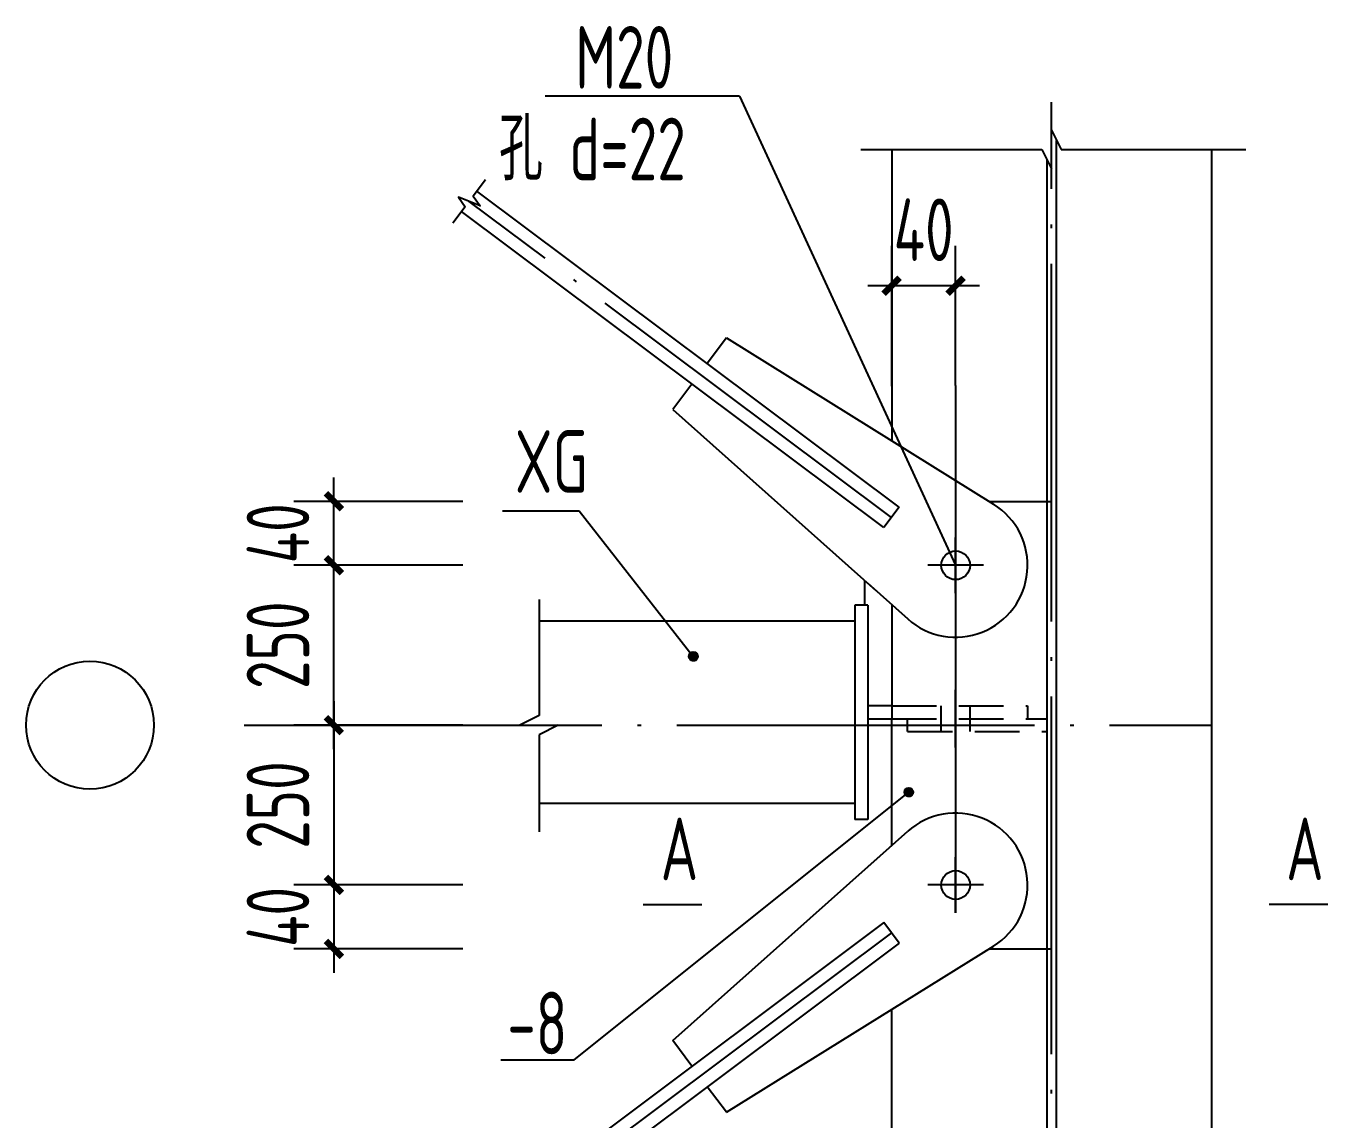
# Model space of a CAD drawing. Extents: x 753177 to 2169292, y -530934 to -273477.
# Drawn here: x 1314071 to 1324992, y -430948 to -421771 of the extents above; entities that cross this region are included whole.
import ezdxf

# ---------------------------------------------------------------- set-up
doc = ezdxf.new("R2010")
doc.units = 0
doc.header["$LTSCALE"] = 1500
doc.header["$MEASUREMENT"] = 0
doc.linetypes.add('DASHED2', pattern=[0.375, 0.25, -0.125])
doc.linetypes.add('DOTE', pattern=[2.42, 2, -0.2, 0.02, -0.2])
for name, color, linetype in [('AXIS', 3, 'Continuous'), ('DIM', 3, 'Continuous'), ('DOTE', 1, 'Continuous'), ('JCL', 7, 'Continuous'), ('PUB_DIM', 3, 'Continuous'), ('PUB_TEXT', 7, 'Continuous'), ('STAIR', 2, 'Continuous'), ('THIN', 7, 'Continuous'), ('加强板', 3, 'Continuous'), ('标注', 7, 'Continuous'), ('梁__实线', 140, 'Continuous'), ('钢板', 4, 'Continuous')]:
    doc.layers.add(name, color=color, linetype=linetype)
doc.styles.add('TSSD_Dimension', font='Tssdeng.shx', dxfattribs={"width": 0.7, "bigfont": 'hztxt.shx'})

# ---------------------------------------------------------------- blocks, each defined once
blk = doc.blocks.new('_ArchTick')
at = {"color": 0, "linetype": 'ByBlock', "const_width": 0.4}
blk.add_lwpolyline([(-0.5, -0.5), (0.5, 0.5)], dxfattribs=at)

msp = doc.modelspace()

# ---------------------------------------------------------------- linework, layer by layer
at = {"linetype": 'Continuous'}
msp.add_line((1321868.3, -427823.7), (1321868.3, -427341), dxfattribs=at)
at = {"layer": 'AXIS'}
msp.add_circle((1314607, -427636), 536.4, dxfattribs=at)
at = {"layer": 'DIM'}
for p, q in [((1320056.8, -422360.2), (1318425.2, -422360.2)), ((1320056.8, -422360.2), (1321868.3, -426295)), ((1318066.1, -425838.2), (1318711.1, -425838.2)), ((1318711.1, -425838.2), (1319667.8, -427059.6)), ((1319630.5, -427057.8), (1319666.1, -427022.3)), ((1319630.5, -427058.1), (1319666.3, -427022.3)), ((1319630.5, -427058.3), (1319666.6, -427022.3)), ((1319630.5, -427058.6), (1319666.8, -427022.3)), ((1319630.5, -427058.8), (1319667, -427022.3)), ((1319630.5, -427059.1), (1319667.3, -427022.3)), ((1319630.5, -427059.3), (1319667.5, -427022.3)), ((1319630.5, -427059.5), (1319667.8, -427022.3)), ((1319630.5, -427059.8), (1319668, -427022.3)), ((1319630.5, -427060), (1319668.2, -427022.3)), ((1319630.5, -427060.3), (1319668.5, -427022.3)), ((1319630.5, -427060.5), (1319668.7, -427022.3)), ((1319630.5, -427060.7), (1319668.9, -427022.3)), ((1319630.5, -427060.9), (1319669.2, -427022.3)), ((1319630.5, -427061.2), (1319669.4, -427022.3)), ((1319630.5, -427061.4), (1319669.6, -427022.3)), ((1319630.6, -427057.6), (1319665.8, -427022.3)), ((1319630.6, -427061.6), (1319669.8, -427022.3)), ((1319630.6, -427056.6), (1319664.8, -427022.4)), ((1319630.6, -427056.8), (1319665.1, -427022.4)), ((1319630.6, -427057.1), (1319665.3, -427022.4)), ((1319630.6, -427057.3), (1319665.6, -427022.4)), ((1319630.6, -427061.9), (1319670.1, -427022.4)), ((1319630.6, -427062.1), (1319670.3, -427022.4)), ((1319630.6, -427062.3), (1319670.5, -427022.4)), ((1319630.6, -427062.5), (1319670.7, -427022.4)), ((1319630.6, -427062.7), (1319671, -427022.4)), ((1319630.7, -427056.3), (1319664.5, -427022.4)), ((1319630.7, -427063), (1319671.2, -427022.4)), ((1319630.7, -427055.5), (1319663.8, -427022.5)), ((1319630.7, -427055.8), (1319664, -427022.5)), ((1319630.7, -427056.1), (1319664.3, -427022.5)), ((1319630.7, -427063.2), (1319671.4, -427022.5)), ((1319630.7, -427063.4), (1319671.6, -427022.5)), ((1319630.7, -427063.6), (1319671.8, -427022.5)), ((1319630.7, -427063.8), (1319672, -427022.5)), ((1319630.8, -427055.3), (1319663.5, -427022.5)), ((1319630.8, -427064), (1319672.2, -427022.5)), ((1319630.8, -427054.7), (1319662.9, -427022.6)), ((1319630.8, -427055), (1319663.2, -427022.6)), ((1319630.8, -427064.2), (1319672.5, -427022.6)), ((1319630.8, -427064.4), (1319672.7, -427022.6)), ((1319630.8, -427064.7), (1319672.9, -427022.6)), ((1319630.9, -427054.4), (1319662.7, -427022.6)), ((1319630.9, -427053.9), (1319662.1, -427022.7)), ((1319630.9, -427054.2), (1319662.4, -427022.7)), ((1319630.9, -427064.9), (1319673.1, -427022.7)), ((1319630.9, -427065.1), (1319673.3, -427022.7)), ((1319630.9, -427065.3), (1319673.5, -427022.7)), ((1319631, -427053.3), (1319661.5, -427022.8)), ((1319631, -427053.6), (1319661.8, -427022.8)), ((1319631, -427065.5), (1319673.7, -427022.8)), ((1319631, -427065.7), (1319673.9, -427022.8)), ((1319631, -427065.9), (1319674.1, -427022.8)), ((1319631.1, -427052.7), (1319661, -427022.9)), ((1319631.1, -427053), (1319661.3, -427022.9)), ((1319631.1, -427066.1), (1319674.3, -427022.9)), ((1319631.1, -427066.3), (1319674.5, -427022.9)), ((1319631.1, -427066.5), (1319674.7, -427022.9)), ((1319631.2, -427052.5), (1319660.7, -427023)), ((1319631.2, -427066.7), (1319674.9, -427023)), ((1319631.2, -427066.9), (1319675.1, -427023)), ((1319631.3, -427052.2), (1319660.4, -427023)), ((1319631.3, -427067.1), (1319675.3, -427023)), ((1319631.3, -427051.9), (1319660.1, -427023.1)), ((1319631.3, -427067.3), (1319675.5, -427023.1)), ((1319631.3, -427067.5), (1319675.7, -427023.1)), ((1319631.4, -427051.6), (1319659.8, -427023.2)), ((1319631.4, -427067.7), (1319675.9, -427023.2)), ((1319631.4, -427067.9), (1319676.1, -427023.2)), ((1319631.5, -427051.3), (1319659.5, -427023.2)), ((1319631.5, -427050.9), (1319659.2, -427023.3)), ((1319631.5, -427068.1), (1319676.3, -427023.3)), ((1319631.5, -427068.3), (1319676.5, -427023.3)), ((1319631.6, -427068.4), (1319676.7, -427023.3)), ((1319631.6, -427050.6), (1319658.8, -427023.4)), ((1319631.6, -427068.6), (1319676.9, -427023.4)), ((1319631.7, -427068.8), (1319677, -427023.4)), ((1319631.7, -427050.3), (1319658.5, -427023.5)), ((1319631.7, -427069), (1319677.2, -427023.5)), ((1319631.8, -427050), (1319658.2, -427023.5)), ((1319631.8, -427069.2), (1319677.4, -427023.5)), ((1319631.8, -427069.4), (1319677.6, -427023.6)), ((1319631.9, -427049.7), (1319657.9, -427023.6)), ((1319631.9, -427069.6), (1319677.8, -427023.6)), ((1319631.9, -427049.3), (1319657.6, -427023.7)), ((1319631.9, -427069.8), (1319678, -427023.7)), ((1319632, -427069.9), (1319678.2, -427023.7)), ((1319632, -427049), (1319657.2, -427023.8)), ((1319632, -427070.1), (1319678.3, -427023.8)), ((1319632.1, -427048.7), (1319656.9, -427023.9)), ((1319632.1, -427070.3), (1319678.5, -427023.9)), ((1319632.1, -427070.5), (1319678.7, -427023.9)), ((1319632.2, -427070.7), (1319678.9, -427024)), ((1319632.2, -427070.9), (1319679.1, -427024)), ((1319632.3, -427048.3), (1319656.5, -427024)), ((1319632.3, -427071), (1319679.2, -427024.1)), ((1319632.4, -427048), (1319656.2, -427024.1)), ((1319632.4, -427071.2), (1319679.4, -427024.1)), ((1319632.4, -427071.4), (1319679.6, -427024.2)), ((1319632.5, -427047.6), (1319655.8, -427024.3)), ((1319632.5, -427071.6), (1319679.8, -427024.3)), ((1319632.5, -427071.7), (1319680, -427024.3)), ((1319632.6, -427047.2), (1319655.5, -427024.4)), ((1319632.6, -427071.9), (1319680.1, -427024.4)), ((1319632.7, -427072.1), (1319680.3, -427024.4)), ((1319632.7, -427046.9), (1319655.1, -427024.5)), ((1319632.7, -427072.3), (1319680.5, -427024.5)), ((1319632.8, -427072.4), (1319680.7, -427024.6)), ((1319632.8, -427072.6), (1319680.8, -427024.6)), ((1319632.9, -427046.5), (1319654.7, -427024.7)), ((1319632.9, -427072.8), (1319681, -427024.7)), ((1319633, -427046.1), (1319654.3, -427024.8)), ((1319633, -427073), (1319681.2, -427024.8)), ((1319633, -427073.1), (1319681.3, -427024.8)), ((1319633.1, -427073.3), (1319681.5, -427024.9)), ((1319633.2, -427045.7), (1319653.9, -427025)), ((1319633.2, -427073.5), (1319681.7, -427025)), ((1319633.2, -427073.6), (1319681.9, -427025)), ((1319633.3, -427045.3), (1319653.5, -427025.1)), ((1319633.3, -427073.8), (1319682, -427025.1)), ((1319633.4, -427074), (1319682.2, -427025.2)), ((1319633.5, -427074.1), (1319682.4, -427025.2)), ((1319633.5, -427044.9), (1319653.1, -427025.3)), ((1319633.5, -427074.3), (1319682.5, -427025.3)), ((1319633.6, -427074.5), (1319682.7, -427025.4)), ((1319633.7, -427074.6), (1319682.9, -427025.4)), ((1319633.7, -427044.5), (1319652.7, -427025.5)), ((1319633.7, -427074.8), (1319683, -427025.5)), ((1319633.8, -427075), (1319683.2, -427025.6)), ((1319633.9, -427044.1), (1319652.3, -427025.7)), ((1319633.9, -427075.1), (1319683.3, -427025.7)), ((1319634, -427075.3), (1319683.5, -427025.7)), ((1319634, -427075.5), (1319683.7, -427025.8)), ((1319634.1, -427043.6), (1319651.8, -427025.9)), ((1319634.1, -427075.6), (1319683.8, -427025.9)), ((1319634.2, -427075.8), (1319684, -427026)), ((1319634.3, -427075.9), (1319684.2, -427026)), ((1319634.3, -427043.2), (1319651.4, -427026.1)), ((1319634.3, -427076.1), (1319684.3, -427026.1)), ((1319634.4, -427076.3), (1319684.5, -427026.2)), ((1319634.5, -427076.4), (1319684.6, -427026.3)), ((1319634.6, -427042.7), (1319650.9, -427026.3)), ((1319634.6, -427076.6), (1319684.8, -427026.4)), ((1319634.7, -427076.7), (1319684.9, -427026.4)), ((1319634.7, -427076.9), (1319685.1, -427026.5)), ((1319634.8, -427042.2), (1319650.4, -427026.6)), ((1319634.8, -427077), (1319685.3, -427026.6)), ((1319634.9, -427077.2), (1319685.4, -427026.7)), ((1319635, -427077.3), (1319685.6, -427026.8)), ((1319635.1, -427041.7), (1319649.9, -427026.9)), ((1319635.1, -427077.5), (1319685.7, -427026.9)), ((1319635.2, -427077.7), (1319685.9, -427026.9)), ((1319635.2, -427077.8), (1319686, -427027)), ((1319635.3, -427078), (1319686.2, -427027.1)), ((1319635.4, -427041.2), (1319649.4, -427027.2)), ((1319635.4, -427078.1), (1319686.3, -427027.2)), ((1319635.5, -427078.3), (1319686.5, -427027.3)), ((1319635.6, -427078.4), (1319686.6, -427027.4)), ((1319635.7, -427040.6), (1319648.8, -427027.5)), ((1319635.7, -427078.6), (1319686.8, -427027.5)), ((1319635.8, -427078.7), (1319686.9, -427027.5)), ((1319635.9, -427078.9), (1319687.1, -427027.6)), ((1319635.9, -427079), (1319687.2, -427027.7)), ((1319636, -427079.1), (1319687.4, -427027.8)), ((1319636.1, -427040), (1319648.2, -427027.9)), ((1319636.1, -427079.3), (1319687.5, -427027.9)), ((1319636.2, -427079.4), (1319687.7, -427028)), ((1319636.3, -427079.6), (1319687.8, -427028.1)), ((1319636.4, -427079.7), (1319688, -427028.2)), ((1319636.5, -427039.3), (1319647.6, -427028.3)), ((1319636.5, -427079.9), (1319688.1, -427028.3)), ((1319636.6, -427080), (1319688.2, -427028.4)), ((1319636.7, -427080.2), (1319688.4, -427028.5)), ((1319636.8, -427080.3), (1319688.5, -427028.6)), ((1319636.9, -427080.4), (1319688.7, -427028.6)), ((1319636.9, -427038.6), (1319646.9, -427028.7)), ((1319637, -427080.6), (1319688.8, -427028.7)), ((1319637.1, -427080.7), (1319688.9, -427028.8)), ((1319637.2, -427080.9), (1319689.1, -427028.9)), ((1319637.3, -427081), (1319689.2, -427029)), ((1319637.4, -427081.1), (1319689.4, -427029.1)), ((1319637.4, -427081.3), (1319689.5, -427029.2)), ((1319637.5, -427037.9), (1319646.1, -427029.3)), ((1319637.5, -427081.4), (1319689.6, -427029.3)), ((1319637.6, -427081.6), (1319689.8, -427029.4)), ((1319637.7, -427081.7), (1319689.9, -427029.5)), ((1319637.8, -427081.8), (1319690.1, -427029.6)), ((1319637.9, -427082), (1319690.2, -427029.7)), ((1319638.1, -427082.1), (1319690.3, -427029.8)), ((1319638.2, -427082.2), (1319690.5, -427029.9)), ((1319638.2, -427036.9), (1319645.2, -427030)), ((1319638.3, -427082.4), (1319690.6, -427030)), ((1319638.4, -427082.5), (1319690.7, -427030.1)), ((1319638.5, -427082.6), (1319690.9, -427030.2)), ((1319638.6, -427082.8), (1319691, -427030.3)), ((1319638.7, -427082.9), (1319691.1, -427030.5)), ((1319638.8, -427083), (1319691.3, -427030.6)), ((1319638.9, -427083.2), (1319691.4, -427030.7)), ((1319639, -427083.3), (1319691.5, -427030.8)), ((1319639.1, -427035.8), (1319644, -427030.9)), ((1319639.1, -427083.4), (1319691.6, -427030.9)), ((1319639.2, -427083.6), (1319691.8, -427031)), ((1319639.3, -427083.7), (1319691.9, -427031.1)), ((1319639.4, -427083.8), (1319692, -427031.2)), ((1319639.5, -427083.9), (1319692.2, -427031.3)), ((1319639.6, -427084.1), (1319692.3, -427031.4)), ((1319639.8, -427084.2), (1319692.4, -427031.5)), ((1319639.9, -427084.3), (1319692.5, -427031.6)), ((1319640, -427084.5), (1319692.7, -427031.8)), ((1319640.1, -427084.6), (1319692.8, -427031.9)), ((1319640.2, -427084.7), (1319692.9, -427032)), ((1319640.3, -427084.8), (1319693, -427032.1)), ((1319640.4, -427084.9), (1319693.2, -427032.2)), ((1319640.5, -427085.1), (1319693.3, -427032.3)), ((1319640.7, -427085.2), (1319693.4, -427032.4)), ((1319640.8, -427085.3), (1319693.5, -427032.6)), ((1319640.9, -427085.4), (1319693.7, -427032.7)), ((1319641, -427085.6), (1319693.8, -427032.8)), ((1319641.1, -427085.7), (1319693.9, -427032.9)), ((1319641.2, -427085.8), (1319694, -427033)), ((1319641.4, -427085.9), (1319694.1, -427033.1)), ((1319641.5, -427086), (1319694.3, -427033.3)), ((1319641.6, -427086.2), (1319694.4, -427033.4)), ((1319641.7, -427086.3), (1319694.5, -427033.5)), ((1319641.8, -427086.4), (1319694.6, -427033.6)), ((1319642, -427086.5), (1319694.7, -427033.7)), ((1319642.1, -427086.6), (1319694.8, -427033.9)), ((1319642.2, -427086.7), (1319695, -427034)), ((1319642.3, -427086.8), (1319695.1, -427034.1)), ((1319642.4, -427087), (1319695.2, -427034.2)), ((1319642.6, -427087.1), (1319695.3, -427034.3)), ((1319642.7, -427087.2), (1319695.4, -427034.5)), ((1319642.8, -427087.3), (1319695.5, -427034.6)), ((1319642.9, -427087.4), (1319695.6, -427034.7)), ((1319643.1, -427087.5), (1319695.7, -427034.8)), ((1319643.2, -427087.6), (1319695.9, -427035)), ((1319643.3, -427087.7), (1319696, -427035.1)), ((1319643.4, -427087.9), (1319696.1, -427035.2)), ((1319643.6, -427088), (1319696.2, -427035.4)), ((1319643.7, -427088.1), (1319696.3, -427035.5)), ((1319643.8, -427088.2), (1319696.4, -427035.6)), ((1319644, -427088.3), (1319696.5, -427035.7)), ((1319644.1, -427088.4), (1319696.6, -427035.9)), ((1319644.2, -427088.5), (1319696.7, -427036)), ((1319644.3, -427088.6), (1319696.8, -427036.1)), ((1319644.5, -427088.7), (1319696.9, -427036.3)), ((1319644.6, -427088.8), (1319697, -427036.4)), ((1319644.7, -427088.9), (1319697.1, -427036.5)), ((1319644.9, -427089), (1319697.3, -427036.7)), ((1319645, -427089.1), (1319697.4, -427036.8)), ((1319645.1, -427089.2), (1319697.5, -427036.9)), ((1319645.3, -427089.3), (1319697.6, -427037.1)), ((1319645.4, -427089.4), (1319697.7, -427037.2)), ((1319645.5, -427089.5), (1319697.8, -427037.3)), ((1319645.7, -427089.6), (1319697.9, -427037.5)), ((1319645.8, -427089.7), (1319698, -427037.6)), ((1319646, -427089.8), (1319698.1, -427037.7)), ((1319646.1, -427089.9), (1319698.2, -427037.9)), ((1319646.2, -427090), (1319698.3, -427038)), ((1319646.4, -427090.1), (1319698.4, -427038.2)), ((1319646.5, -427090.2), (1319698.5, -427038.3)), ((1319646.7, -427090.3), (1319698.6, -427038.4)), ((1319646.8, -427090.4), (1319698.7, -427038.6)), ((1319646.9, -427090.5), (1319698.7, -427038.7)), ((1319647.1, -427090.6), (1319698.8, -427038.9)), ((1319647.2, -427090.7), (1319698.9, -427039)), ((1319647.4, -427090.8), (1319699, -427039.1)), ((1319647.5, -427090.9), (1319699.1, -427039.3)), ((1319647.6, -427091), (1319699.2, -427039.4)), ((1319647.8, -427091.1), (1319699.3, -427039.6)), ((1319647.9, -427091.2), (1319699.4, -427039.7)), ((1319648.1, -427091.3), (1319699.5, -427039.9)), ((1319648.2, -427091.4), (1319699.6, -427040)), ((1319648.4, -427091.5), (1319699.7, -427040.2)), ((1319648.5, -427091.5), (1319699.8, -427040.3)), ((1319648.7, -427091.6), (1319699.9, -427040.5)), ((1319648.8, -427091.7), (1319699.9, -427040.6)), ((1319649, -427091.8), (1319700, -427040.8)), ((1319649.1, -427091.9), (1319700.1, -427040.9)), ((1319649.3, -427092), (1319700.2, -427041.1)), ((1319649.4, -427092.1), (1319700.3, -427041.2)), ((1319649.6, -427092.2), (1319700.4, -427041.4)), ((1319649.7, -427092.2), (1319700.5, -427041.5)), ((1319649.9, -427092.3), (1319700.5, -427041.7)), ((1319650, -427092.4), (1319700.6, -427041.8)), ((1319650.2, -427092.5), (1319700.7, -427042)), ((1319650.3, -427092.6), (1319700.8, -427042.1)), ((1319650.5, -427092.7), (1319700.9, -427042.3)), ((1319650.6, -427092.7), (1319701, -427042.4)), ((1319650.8, -427092.8), (1319701, -427042.6)), ((1319651, -427092.9), (1319701.1, -427042.7)), ((1319651.1, -427093), (1319701.2, -427042.9)), ((1319651.3, -427093.1), (1319701.3, -427043.1)), ((1319651.4, -427093.1), (1319701.4, -427043.2)), ((1319651.6, -427093.2), (1319701.4, -427043.4)), ((1319651.8, -427093.3), (1319701.5, -427043.5)), ((1319651.9, -427093.4), (1319701.6, -427043.7)), ((1319652.1, -427093.4), (1319701.7, -427043.9)), ((1319652.2, -427093.5), (1319701.7, -427044)), ((1319652.4, -427093.6), (1319701.8, -427044.2)), ((1319652.6, -427093.7), (1319701.9, -427044.4)), ((1319652.7, -427093.7), (1319702, -427044.5)), ((1319652.9, -427093.8), (1319702, -427044.7)), ((1319653.1, -427093.9), (1319702.1, -427044.8)), ((1319653.2, -427094), (1319702.2, -427045)), ((1319653.4, -427094), (1319702.2, -427045.2)), ((1319653.6, -427094.1), (1319702.3, -427045.3)), ((1319653.7, -427094.2), (1319702.4, -427045.5)), ((1319653.9, -427094.2), (1319702.4, -427045.7)), ((1319654.1, -427094.3), (1319702.5, -427045.9)), ((1319654.2, -427094.4), (1319702.6, -427046)), ((1319654.4, -427094.4), (1319702.7, -427046.2)), ((1319654.6, -427094.5), (1319702.7, -427046.4)), ((1319654.8, -427094.6), (1319702.8, -427046.5)), ((1319654.9, -427094.6), (1319702.8, -427046.7)), ((1319655.1, -427094.7), (1319702.9, -427046.9)), ((1319655.3, -427094.8), (1319703, -427047.1)), ((1319655.4, -427094.8), (1319703, -427047.2)), ((1319655.6, -427094.9), (1319703.1, -427047.4)), ((1319655.8, -427094.9), (1319703.2, -427047.6)), ((1319656, -427095), (1319703.2, -427047.8)), ((1319656.2, -427095.1), (1319703.3, -427047.9)), ((1319656.3, -427095.1), (1319703.3, -427048.1)), ((1319656.5, -427095.2), (1319703.4, -427048.3)), ((1319656.7, -427095.2), (1319703.4, -427048.5)), ((1319656.9, -427095.3), (1319703.5, -427048.7)), ((1319657.1, -427095.3), (1319703.6, -427048.8)), ((1319657.2, -427095.4), (1319703.6, -427049)), ((1319657.4, -427095.4), (1319703.7, -427049.2)), ((1319657.6, -427095.5), (1319703.7, -427049.4)), ((1319657.8, -427095.6), (1319703.8, -427049.6)), ((1319658, -427095.6), (1319703.8, -427049.8)), ((1319658.2, -427095.7), (1319703.9, -427049.9)), ((1319658.4, -427095.7), (1319703.9, -427050.1)), ((1319658.5, -427095.8), (1319704, -427050.3)), ((1319658.7, -427095.8), (1319704, -427050.5)), ((1319658.9, -427095.8), (1319704.1, -427050.7)), ((1319659.1, -427095.9), (1319704.1, -427050.9)), ((1319659.3, -427095.9), (1319704.2, -427051.1)), ((1319659.5, -427096), (1319704.2, -427051.3)), ((1319659.7, -427096), (1319704.2, -427051.5)), ((1319659.9, -427096.1), (1319704.3, -427051.7)), ((1319660.1, -427096.1), (1319704.3, -427051.9)), ((1319660.3, -427096.2), (1319704.4, -427052.1)), ((1319660.5, -427096.2), (1319704.4, -427052.3)), ((1319660.7, -427096.2), (1319704.5, -427052.4)), ((1319660.9, -427096.3), (1319704.5, -427052.6)), ((1319661.1, -427096.3), (1319704.5, -427052.8)), ((1319661.3, -427096.3), (1319704.6, -427053)), ((1319661.5, -427096.4), (1319704.6, -427053.3)), ((1319661.7, -427096.4), (1319704.6, -427053.5)), ((1319661.9, -427096.4), (1319704.7, -427053.7)), ((1319662.1, -427096.5), (1319704.7, -427053.9)), ((1319662.3, -427096.5), (1319704.7, -427054.1)), ((1319662.5, -427096.5), (1319704.8, -427054.3)), ((1319662.7, -427096.6), (1319704.8, -427054.5)), ((1319662.9, -427096.6), (1319704.8, -427054.7)), ((1319663.1, -427096.6), (1319704.8, -427054.9)), ((1319663.3, -427096.7), (1319704.9, -427055.1)), ((1319663.5, -427096.7), (1319704.9, -427055.3)), ((1319663.8, -427096.7), (1319704.9, -427055.5)), ((1319664, -427096.7), (1319704.9, -427055.7)), ((1319664.2, -427096.7), (1319705, -427056)), ((1319664.4, -427096.8), (1319705, -427056.2)), ((1319664.6, -427096.8), (1319705, -427056.4)), ((1319664.8, -427096.8), (1319705, -427056.6)), ((1319665.1, -427096.8), (1319705, -427056.8)), ((1319665.3, -427096.8), (1319705.1, -427057.1)), ((1319665.5, -427096.9), (1319705.1, -427057.3)), ((1319665.7, -427096.9), (1319705.1, -427057.5)), ((1319665.9, -427096.9), (1319705.1, -427057.7)), ((1319666.2, -427096.9), (1319705.1, -427058)), ((1319666.4, -427096.9), (1319705.1, -427058.2)), ((1319666.6, -427096.9), (1319705.1, -427058.4)), ((1319666.9, -427096.9), (1319705.1, -427058.6)), ((1319667.1, -427096.9), (1319705.1, -427058.9)), ((1319667.3, -427096.9), (1319705.1, -427059.1)), ((1319667.6, -427096.9), (1319705.1, -427059.3)), ((1319667.8, -427096.9), (1319705.1, -427059.6)), ((1319668, -427096.9), (1319705.1, -427059.8)), ((1319668.3, -427096.9), (1319705.1, -427060.1)), ((1319668.5, -427096.9), (1319705.1, -427060.3)), ((1319668.8, -427096.9), (1319705.1, -427060.5)), ((1319669, -427096.9), (1319705.1, -427060.8)), ((1319669.2, -427096.9), (1319705.1, -427061)), ((1319669.5, -427096.9), (1319705.1, -427061.3)), ((1319669.7, -427096.9), (1319705.1, -427061.5)), ((1319670, -427096.9), (1319705.1, -427061.8)), ((1319670.2, -427096.8), (1319705.1, -427062)), ((1319670.5, -427096.8), (1319705, -427062.3)), ((1319670.8, -427096.8), (1319705, -427062.5)), ((1319671, -427096.8), (1319705, -427062.8)), ((1319671.3, -427096.8), (1319705, -427063.1)), ((1319671.5, -427096.7), (1319705, -427063.3)), ((1319671.8, -427096.7), (1319704.9, -427063.6)), ((1319672.1, -427096.7), (1319704.9, -427063.9)), ((1319672.3, -427096.7), (1319704.9, -427064.1)), ((1319672.6, -427096.6), (1319704.8, -427064.4)), ((1319672.9, -427096.6), (1319704.8, -427064.7)), ((1319673.2, -427096.5), (1319704.8, -427064.9)), ((1319673.4, -427096.5), (1319704.7, -427065.2)), ((1319673.7, -427096.5), (1319704.7, -427065.5)), ((1319674, -427096.4), (1319704.6, -427065.8)), ((1319674.3, -427096.4), (1319704.6, -427066.1)), ((1319674.6, -427096.3), (1319704.5, -427066.4)), ((1319674.9, -427096.3), (1319704.5, -427066.7)), ((1319675.2, -427096.2), (1319704.4, -427066.9)), ((1319675.5, -427096.1), (1319704.4, -427067.2)), ((1319675.8, -427096.1), (1319704.3, -427067.5)), ((1319676.1, -427096), (1319704.2, -427067.8)), ((1319676.4, -427095.9), (1319704.2, -427068.2)), ((1319676.7, -427095.9), (1319704.1, -427068.5)), ((1319677, -427095.8), (1319704, -427068.8)), ((1319677.3, -427095.7), (1319703.9, -427069.1)), ((1319677.6, -427095.6), (1319703.8, -427069.4)), ((1319678, -427095.5), (1319703.7, -427069.8)), ((1319678.3, -427095.4), (1319703.6, -427070.1)), ((1319678.6, -427095.3), (1319703.5, -427070.4)), ((1319679, -427095.2), (1319703.4, -427070.8)), ((1319679.3, -427095.1), (1319703.3, -427071.1)), ((1319679.7, -427095), (1319703.2, -427071.5)), ((1319680, -427094.9), (1319703.1, -427071.8)), ((1319680.4, -427094.7), (1319703, -427072.2)), ((1319680.8, -427094.6), (1319702.8, -427072.6)), ((1319681.2, -427094.5), (1319702.7, -427073)), ((1319681.6, -427094.3), (1319702.5, -427073.3)), ((1319682, -427094.1), (1319702.4, -427073.7)), ((1319682.4, -427094), (1319702.2, -427074.1)), ((1319682.8, -427093.8), (1319702, -427074.6)), ((1319683.2, -427093.6), (1319701.8, -427075)), ((1319683.6, -427093.4), (1319701.6, -427075.4)), ((1319684.1, -427093.2), (1319701.4, -427075.9)), ((1319684.6, -427093), (1319701.2, -427076.3)), ((1319685, -427092.7), (1319700.9, -427076.8)), ((1319685.5, -427092.5), (1319700.7, -427077.3)), ((1319686.1, -427092.2), (1319700.4, -427077.9)), ((1319686.6, -427091.8), (1319700.1, -427078.4)), ((1319687.2, -427091.5), (1319699.7, -427079)), ((1319687.8, -427091.1), (1319699.3, -427079.6)), ((1319688.5, -427090.7), (1319698.9, -427080.3)), ((1319689.3, -427090.1), (1319698.4, -427081.1)), ((1319690.1, -427089.5), (1319697.7, -427081.9)), ((1319691.2, -427088.7), (1319696.9, -427083)), ((1319692.7, -427087.4), (1319695.6, -427084.5)), ((1318668.5, -430444.5), (1321475.6, -428198.3)), ((1321438.3, -428196.8), (1321474.1, -428161)), ((1321438.3, -428197.1), (1321474.3, -428161)), ((1321438.3, -428197.3), (1321474.6, -428161)), ((1321438.3, -428197.6), (1321474.8, -428161)), ((1321438.3, -428197.8), (1321475.1, -428161)), ((1321438.3, -428198), (1321475.3, -428161)), ((1321438.3, -428198.3), (1321475.6, -428161)), ((1321438.3, -428198.5), (1321475.8, -428161)), ((1321438.3, -428198.7), (1321476, -428161)), ((1321438.3, -428199), (1321476.3, -428161)), ((1321438.3, -428199.2), (1321476.5, -428161)), ((1321438.3, -428199.4), (1321476.7, -428161)), ((1321438.3, -428199.7), (1321476.9, -428161)), ((1321438.3, -428199.9), (1321477.2, -428161)), ((1321438.3, -428196.3), (1321473.6, -428161.1)), ((1321438.3, -428196.6), (1321473.9, -428161.1)), ((1321438.3, -428200.1), (1321477.4, -428161.1)), ((1321438.3, -428200.4), (1321477.6, -428161.1)), ((1321438.4, -428195.3), (1321472.6, -428161.1)), ((1321438.4, -428195.6), (1321472.8, -428161.1)), ((1321438.4, -428195.8), (1321473.1, -428161.1)), ((1321438.4, -428196.1), (1321473.3, -428161.1)), ((1321438.4, -428200.6), (1321477.9, -428161.1)), ((1321438.4, -428200.8), (1321478.1, -428161.1)), ((1321438.4, -428201), (1321478.3, -428161.1)), ((1321438.4, -428201.2), (1321478.5, -428161.1)), ((1321438.4, -428201.5), (1321478.7, -428161.1)), ((1321438.4, -428195), (1321472.3, -428161.2)), ((1321438.4, -428201.7), (1321479, -428161.2)), ((1321438.5, -428194.3), (1321471.5, -428161.2)), ((1321438.5, -428194.5), (1321471.8, -428161.2)), ((1321438.5, -428194.8), (1321472.1, -428161.2)), ((1321438.5, -428201.9), (1321479.2, -428161.2)), ((1321438.5, -428202.1), (1321479.4, -428161.2)), ((1321438.5, -428202.3), (1321479.6, -428161.2)), ((1321438.5, -428202.5), (1321479.8, -428161.2)), ((1321438.5, -428194), (1321471.3, -428161.3)), ((1321438.6, -428193.4), (1321470.7, -428161.3)), ((1321438.6, -428193.7), (1321471, -428161.3)), ((1321438.6, -428202.8), (1321480, -428161.3)), ((1321438.6, -428203), (1321480.2, -428161.3)), ((1321438.6, -428203.2), (1321480.5, -428161.3)), ((1321438.6, -428193.2), (1321470.5, -428161.4)), ((1321438.6, -428203.4), (1321480.7, -428161.4)), ((1321438.7, -428192.9), (1321470.2, -428161.4)), ((1321438.7, -428203.6), (1321480.9, -428161.4)), ((1321438.7, -428203.8), (1321481.1, -428161.4)), ((1321438.7, -428204), (1321481.3, -428161.4)), ((1321438.7, -428192.6), (1321469.9, -428161.5)), ((1321438.8, -428192.1), (1321469.3, -428161.5)), ((1321438.8, -428192.3), (1321469.6, -428161.5)), ((1321438.8, -428204.2), (1321481.5, -428161.5)), ((1321438.8, -428204.4), (1321481.7, -428161.5)), ((1321438.8, -428204.6), (1321481.9, -428161.5)), ((1321438.9, -428191.5), (1321468.8, -428161.6)), ((1321438.9, -428191.8), (1321469, -428161.6)), ((1321438.9, -428204.8), (1321482.1, -428161.6)), ((1321438.9, -428205), (1321482.3, -428161.6)), ((1321438.9, -428205.2), (1321482.5, -428161.7)), ((1321439, -428191.2), (1321468.5, -428161.7)), ((1321439, -428205.4), (1321482.7, -428161.7)), ((1321439, -428205.6), (1321482.9, -428161.7)), ((1321439, -428190.9), (1321468.2, -428161.8)), ((1321439, -428205.8), (1321483.1, -428161.8)), ((1321439.1, -428190.6), (1321467.9, -428161.8)), ((1321439.1, -428206), (1321483.3, -428161.8)), ((1321439.1, -428206.2), (1321483.5, -428161.9)), ((1321439.2, -428190.3), (1321467.6, -428161.9)), ((1321439.2, -428206.4), (1321483.7, -428161.9)), ((1321439.2, -428206.6), (1321483.9, -428161.9)), ((1321439.2, -428190), (1321467.3, -428162)), ((1321439.3, -428189.7), (1321466.9, -428162)), ((1321439.3, -428206.8), (1321484.1, -428162)), ((1321439.3, -428207), (1321484.3, -428162)), ((1321439.4, -428189.4), (1321466.6, -428162.1)), ((1321439.4, -428207.2), (1321484.4, -428162.1)), ((1321439.4, -428207.4), (1321484.6, -428162.1)), ((1321439.4, -428207.5), (1321484.8, -428162.2)), ((1321439.5, -428189), (1321466.3, -428162.2)), ((1321439.5, -428207.7), (1321485, -428162.2)), ((1321439.5, -428207.9), (1321485.2, -428162.3)), ((1321439.6, -428188.7), (1321466, -428162.3)), ((1321439.6, -428208.1), (1321485.4, -428162.3)), ((1321439.6, -428188.4), (1321465.7, -428162.4)), ((1321439.6, -428208.3), (1321485.6, -428162.4)), ((1321439.7, -428208.5), (1321485.8, -428162.4)), ((1321439.7, -428188.1), (1321465.3, -428162.5)), ((1321439.7, -428208.7), (1321485.9, -428162.5)), ((1321439.8, -428208.8), (1321486.1, -428162.5)), ((1321439.8, -428187.7), (1321465, -428162.6)), ((1321439.9, -428209), (1321486.3, -428162.6)), ((1321439.9, -428209.2), (1321486.5, -428162.6)), ((1321439.9, -428187.4), (1321464.7, -428162.7)), ((1321440, -428209.4), (1321486.7, -428162.7)), ((1321440, -428209.6), (1321486.9, -428162.7)), ((1321440, -428187), (1321464.3, -428162.8)), ((1321440.1, -428209.8), (1321487, -428162.8)), ((1321440.1, -428209.9), (1321487.2, -428162.9)), ((1321440.2, -428186.7), (1321464, -428162.9)), ((1321440.2, -428210.1), (1321487.4, -428162.9)), ((1321440.3, -428186.3), (1321463.6, -428163)), ((1321440.3, -428210.3), (1321487.6, -428163)), ((1321440.3, -428210.5), (1321487.7, -428163)), ((1321440.4, -428186), (1321463.3, -428163.1)), ((1321440.4, -428210.6), (1321487.9, -428163.1)), ((1321440.4, -428210.8), (1321488.1, -428163.2)), ((1321440.5, -428185.6), (1321462.9, -428163.2)), ((1321440.5, -428211), (1321488.3, -428163.2)), ((1321440.6, -428211.2), (1321488.4, -428163.3)), ((1321440.6, -428211.3), (1321488.6, -428163.4)), ((1321440.7, -428185.2), (1321462.5, -428163.4)), ((1321440.7, -428211.5), (1321488.8, -428163.4)), ((1321440.8, -428184.8), (1321462.1, -428163.5)), ((1321440.8, -428211.7), (1321489, -428163.5)), ((1321440.8, -428211.9), (1321489.1, -428163.5)), ((1321440.9, -428212), (1321489.3, -428163.6)), ((1321441, -428184.5), (1321461.7, -428163.7)), ((1321441, -428212.2), (1321489.5, -428163.7)), ((1321441, -428212.4), (1321489.6, -428163.8)), ((1321441.1, -428212.5), (1321489.8, -428163.8)), ((1321441.1, -428184.1), (1321461.3, -428163.9)), ((1321441.2, -428212.7), (1321490, -428163.9)), ((1321441.2, -428212.9), (1321490.1, -428164)), ((1321441.3, -428183.6), (1321460.9, -428164)), ((1321441.3, -428213), (1321490.3, -428164)), ((1321441.4, -428213.2), (1321490.5, -428164.1)), ((1321441.5, -428183.2), (1321460.5, -428164.2)), ((1321441.5, -428213.4), (1321490.6, -428164.2)), ((1321441.5, -428213.5), (1321490.8, -428164.2)), ((1321441.6, -428213.7), (1321491, -428164.3)), ((1321441.7, -428182.8), (1321460.1, -428164.4)), ((1321441.7, -428213.9), (1321491.1, -428164.4)), ((1321441.7, -428214), (1321491.3, -428164.5)), ((1321441.8, -428214.2), (1321491.5, -428164.5)), ((1321441.9, -428182.4), (1321459.6, -428164.6)), ((1321441.9, -428214.3), (1321491.6, -428164.6)), ((1321442, -428214.5), (1321491.8, -428164.7)), ((1321442.1, -428181.9), (1321459.2, -428164.8)), ((1321442.1, -428214.7), (1321491.9, -428164.8)), ((1321442.1, -428214.8), (1321492.1, -428164.9)), ((1321442.2, -428215), (1321492.3, -428164.9)), ((1321442.3, -428215.1), (1321492.4, -428165)), ((1321442.3, -428181.4), (1321458.7, -428165.1)), ((1321442.4, -428215.3), (1321492.6, -428165.1)), ((1321442.4, -428215.5), (1321492.7, -428165.2)), ((1321442.5, -428215.6), (1321492.9, -428165.3)), ((1321442.6, -428180.9), (1321458.2, -428165.3)), ((1321442.6, -428215.8), (1321493, -428165.3)), ((1321442.7, -428215.9), (1321493.2, -428165.4)), ((1321442.8, -428216.1), (1321493.3, -428165.5)), ((1321442.9, -428180.4), (1321457.7, -428165.6)), ((1321442.9, -428216.2), (1321493.5, -428165.6)), ((1321442.9, -428216.4), (1321493.7, -428165.7)), ((1321443, -428216.5), (1321493.8, -428165.7)), ((1321443.1, -428216.7), (1321494, -428165.8)), ((1321443.2, -428179.9), (1321457.2, -428165.9)), ((1321443.2, -428216.8), (1321494.1, -428165.9)), ((1321443.3, -428217), (1321494.3, -428166)), ((1321443.4, -428217.1), (1321494.4, -428166.1)), ((1321443.5, -428179.3), (1321456.6, -428166.2)), ((1321443.5, -428217.3), (1321494.6, -428166.2)), ((1321443.5, -428217.4), (1321494.7, -428166.3)), ((1321443.6, -428217.6), (1321494.9, -428166.4)), ((1321443.7, -428217.7), (1321495, -428166.4)), ((1321443.8, -428217.9), (1321495.2, -428166.5)), ((1321443.9, -428178.7), (1321456, -428166.6)), ((1321443.9, -428218), (1321495.3, -428166.6)), ((1321444, -428218.2), (1321495.4, -428166.7)), ((1321444.1, -428218.3), (1321495.6, -428166.8)), ((1321444.2, -428218.5), (1321495.7, -428166.9)), ((1321444.3, -428178.1), (1321455.3, -428167)), ((1321444.3, -428218.6), (1321495.9, -428167)), ((1321444.4, -428218.7), (1321496, -428167.1)), ((1321444.5, -428218.9), (1321496.2, -428167.2)), ((1321444.6, -428219), (1321496.3, -428167.3)), ((1321444.7, -428219.2), (1321496.5, -428167.4)), ((1321444.7, -428177.4), (1321454.6, -428167.5)), ((1321444.7, -428219.3), (1321496.6, -428167.5)), ((1321444.8, -428219.5), (1321496.7, -428167.6)), ((1321444.9, -428219.6), (1321496.9, -428167.7)), ((1321445, -428219.7), (1321497, -428167.8)), ((1321445.1, -428219.9), (1321497.2, -428167.9)), ((1321445.2, -428220), (1321497.3, -428168)), ((1321445.3, -428176.6), (1321453.9, -428168)), ((1321445.3, -428220.2), (1321497.4, -428168.1)), ((1321445.4, -428220.3), (1321497.6, -428168.2)), ((1321445.5, -428220.4), (1321497.7, -428168.3)), ((1321445.6, -428220.6), (1321497.8, -428168.4)), ((1321445.7, -428220.7), (1321498, -428168.5)), ((1321445.8, -428220.8), (1321498.1, -428168.6)), ((1321445.9, -428221), (1321498.2, -428168.7)), ((1321446, -428175.7), (1321452.9, -428168.7)), ((1321446, -428221.1), (1321498.4, -428168.8)), ((1321446.1, -428221.2), (1321498.5, -428168.9)), ((1321446.2, -428221.4), (1321498.6, -428169)), ((1321446.4, -428221.5), (1321498.8, -428169.1)), ((1321446.5, -428221.6), (1321498.9, -428169.2)), ((1321446.6, -428221.8), (1321499, -428169.3)), ((1321446.7, -428221.9), (1321499.2, -428169.4)), ((1321446.8, -428222), (1321499.3, -428169.5)), ((1321446.9, -428174.5), (1321451.8, -428169.6)), ((1321446.9, -428222.2), (1321499.4, -428169.6)), ((1321447, -428222.3), (1321499.6, -428169.7)), ((1321447.1, -428222.4), (1321499.7, -428169.8)), ((1321447.2, -428222.5), (1321499.8, -428169.9)), ((1321447.3, -428222.7), (1321499.9, -428170)), ((1321447.4, -428222.8), (1321500.1, -428170.1)), ((1321447.5, -428222.9), (1321500.2, -428170.3)), ((1321447.6, -428223), (1321500.3, -428170.4)), ((1321447.8, -428223.2), (1321500.5, -428170.5)), ((1321447.9, -428223.3), (1321500.6, -428170.6)), ((1321448, -428223.4), (1321500.7, -428170.7)), ((1321448.1, -428223.5), (1321500.8, -428170.8)), ((1321448.2, -428223.7), (1321501, -428170.9)), ((1321448.3, -428223.8), (1321501.1, -428171)), ((1321448.4, -428223.9), (1321501.2, -428171.2)), ((1321448.6, -428224), (1321501.3, -428171.3)), ((1321448.7, -428224.2), (1321501.4, -428171.4)), ((1321448.8, -428224.3), (1321501.6, -428171.5)), ((1321448.9, -428224.4), (1321501.7, -428171.6)), ((1321449, -428224.5), (1321501.8, -428171.7)), ((1321449.1, -428224.6), (1321501.9, -428171.9)), ((1321449.3, -428224.8), (1321502, -428172)), ((1321449.4, -428224.9), (1321502.2, -428172.1)), ((1321449.5, -428225), (1321502.3, -428172.2)), ((1321449.6, -428225.1), (1321502.4, -428172.3)), ((1321449.7, -428225.2), (1321502.5, -428172.5)), ((1321449.9, -428225.3), (1321502.6, -428172.6)), ((1321450, -428225.5), (1321502.7, -428172.7)), ((1321450.1, -428225.6), (1321502.9, -428172.8)), ((1321450.2, -428225.7), (1321503, -428172.9)), ((1321450.3, -428225.8), (1321503.1, -428173.1)), ((1321450.5, -428225.9), (1321503.2, -428173.2)), ((1321450.6, -428226), (1321503.3, -428173.3)), ((1321450.7, -428226.1), (1321503.4, -428173.4)), ((1321450.8, -428226.3), (1321503.5, -428173.6)), ((1321451, -428226.4), (1321503.6, -428173.7)), ((1321451.1, -428226.5), (1321503.8, -428173.8)), ((1321451.2, -428226.6), (1321503.9, -428173.9)), ((1321451.4, -428226.7), (1321504, -428174.1)), ((1321451.5, -428226.8), (1321504.1, -428174.2)), ((1321451.6, -428226.9), (1321504.2, -428174.3)), ((1321451.7, -428227), (1321504.3, -428174.5)), ((1321451.9, -428227.1), (1321504.4, -428174.6)), ((1321452, -428227.2), (1321504.5, -428174.7)), ((1321452.1, -428227.3), (1321504.6, -428174.9)), ((1321452.3, -428227.4), (1321504.7, -428175)), ((1321452.4, -428227.6), (1321504.8, -428175.1)), ((1321452.5, -428227.7), (1321504.9, -428175.2)), ((1321452.7, -428227.8), (1321505, -428175.4)), ((1321452.8, -428227.9), (1321505.1, -428175.5)), ((1321452.9, -428228), (1321505.2, -428175.6)), ((1321453.1, -428228.1), (1321505.3, -428175.8)), ((1321453.2, -428228.2), (1321505.4, -428175.9)), ((1321453.3, -428228.3), (1321505.6, -428176.1)), ((1321453.5, -428228.4), (1321505.7, -428176.2)), ((1321453.6, -428228.5), (1321505.8, -428176.3)), ((1321453.7, -428228.6), (1321505.9, -428176.5)), ((1321453.9, -428228.7), (1321506, -428176.6)), ((1321454, -428228.8), (1321506, -428176.7)), ((1321454.2, -428228.9), (1321506.1, -428176.9)), ((1321454.3, -428229), (1321506.2, -428177)), ((1321454.4, -428229.1), (1321506.3, -428177.2)), ((1321454.6, -428229.2), (1321506.4, -428177.3)), ((1321454.7, -428229.3), (1321506.5, -428177.4)), ((1321454.9, -428229.4), (1321506.6, -428177.6)), ((1321455, -428229.4), (1321506.7, -428177.7)), ((1321455.1, -428229.5), (1321506.8, -428177.9)), ((1321455.3, -428229.6), (1321506.9, -428178)), ((1321455.4, -428229.7), (1321507, -428178.2)), ((1321455.6, -428229.8), (1321507.1, -428178.3)), ((1321455.7, -428229.9), (1321507.2, -428178.4)), ((1321455.9, -428230), (1321507.3, -428178.6)), ((1321456, -428230.1), (1321507.4, -428178.7)), ((1321456.2, -428230.2), (1321507.5, -428178.9)), ((1321456.3, -428230.3), (1321507.6, -428179)), ((1321456.5, -428230.4), (1321507.6, -428179.2)), ((1321456.6, -428230.5), (1321507.7, -428179.3)), ((1321456.8, -428230.5), (1321507.8, -428179.5)), ((1321456.9, -428230.6), (1321507.9, -428179.6)), ((1321457.1, -428230.7), (1321508, -428179.8)), ((1321457.2, -428230.8), (1321508.1, -428179.9)), ((1321457.4, -428230.9), (1321508.2, -428180.1)), ((1321457.5, -428231), (1321508.2, -428180.2)), ((1321457.7, -428231.1), (1321508.3, -428180.4)), ((1321457.8, -428231.1), (1321508.4, -428180.5)), ((1321458, -428231.2), (1321508.5, -428180.7)), ((1321458.1, -428231.3), (1321508.6, -428180.8)), ((1321458.3, -428231.4), (1321508.7, -428181)), ((1321458.4, -428231.5), (1321508.7, -428181.2)), ((1321458.6, -428231.5), (1321508.8, -428181.3)), ((1321458.7, -428231.6), (1321508.9, -428181.5)), ((1321458.9, -428231.7), (1321509, -428181.6)), ((1321459.1, -428231.8), (1321509.1, -428181.8)), ((1321459.2, -428231.9), (1321509.1, -428181.9)), ((1321459.4, -428231.9), (1321509.2, -428182.1)), ((1321459.5, -428232), (1321509.3, -428182.3)), ((1321459.7, -428232.1), (1321509.4, -428182.4)), ((1321459.9, -428232.2), (1321509.4, -428182.6)), ((1321460, -428232.2), (1321509.5, -428182.7)), ((1321460.2, -428232.3), (1321509.6, -428182.9)), ((1321460.4, -428232.4), (1321509.7, -428183.1)), ((1321460.5, -428232.5), (1321509.7, -428183.2)), ((1321460.7, -428232.5), (1321509.8, -428183.4)), ((1321460.8, -428232.6), (1321509.9, -428183.6)), ((1321461, -428232.7), (1321510, -428183.7)), ((1321461.2, -428232.7), (1321510, -428183.9)), ((1321461.3, -428232.8), (1321510.1, -428184.1)), ((1321461.5, -428232.9), (1321510.2, -428184.2)), ((1321461.7, -428233), (1321510.2, -428184.4)), ((1321461.9, -428233), (1321510.3, -428184.6)), ((1321462, -428233.1), (1321510.4, -428184.7)), ((1321462.2, -428233.2), (1321510.4, -428184.9)), ((1321462.4, -428233.2), (1321510.5, -428185.1)), ((1321462.5, -428233.3), (1321510.6, -428185.3)), ((1321462.7, -428233.4), (1321510.6, -428185.4)), ((1321462.9, -428233.4), (1321510.7, -428185.6)), ((1321463.1, -428233.5), (1321510.8, -428185.8)), ((1321463.2, -428233.5), (1321510.8, -428186)), ((1321463.4, -428233.6), (1321510.9, -428186.1)), ((1321463.6, -428233.7), (1321510.9, -428186.3)), ((1321463.8, -428233.7), (1321511, -428186.5)), ((1321463.9, -428233.8), (1321511.1, -428186.7)), ((1321464.1, -428233.8), (1321511.1, -428186.8)), ((1321464.3, -428233.9), (1321511.2, -428187)), ((1321464.5, -428234), (1321511.2, -428187.2)), ((1321464.7, -428234), (1321511.3, -428187.4)), ((1321464.8, -428234.1), (1321511.3, -428187.6)), ((1321465, -428234.1), (1321511.4, -428187.7)), ((1321465.2, -428234.2), (1321511.5, -428187.9)), ((1321465.4, -428234.2), (1321511.5, -428188.1)), ((1321465.6, -428234.3), (1321511.6, -428188.3)), ((1321465.8, -428234.3), (1321511.6, -428188.5)), ((1321466, -428234.4), (1321511.7, -428188.7)), ((1321466.1, -428234.4), (1321511.7, -428188.9)), ((1321466.3, -428234.5), (1321511.8, -428189)), ((1321466.5, -428234.5), (1321511.8, -428189.2)), ((1321466.7, -428234.6), (1321511.9, -428189.4)), ((1321466.9, -428234.6), (1321511.9, -428189.6)), ((1321467.1, -428234.7), (1321511.9, -428189.8)), ((1321467.3, -428234.7), (1321512, -428190)), ((1321467.5, -428234.8), (1321512, -428190.2)), ((1321467.7, -428234.8), (1321512.1, -428190.4)), ((1321467.9, -428234.8), (1321512.1, -428190.6)), ((1321468.1, -428234.9), (1321512.2, -428190.8)), ((1321468.3, -428234.9), (1321512.2, -428191)), ((1321468.5, -428235), (1321512.2, -428191.2)), ((1321468.7, -428235), (1321512.3, -428191.4)), ((1321468.9, -428235), (1321512.3, -428191.6)), ((1321469.1, -428235.1), (1321512.4, -428191.8)), ((1321469.3, -428235.1), (1321512.4, -428192)), ((1321469.5, -428235.1), (1321512.4, -428192.2)), ((1321469.7, -428235.2), (1321512.5, -428192.4)), ((1321469.9, -428235.2), (1321512.5, -428192.6)), ((1321470.1, -428235.2), (1321512.5, -428192.8)), ((1321470.3, -428235.3), (1321512.5, -428193)), ((1321470.5, -428235.3), (1321512.6, -428193.2)), ((1321470.7, -428235.3), (1321512.6, -428193.4)), ((1321470.9, -428235.4), (1321512.6, -428193.6)), ((1321471.1, -428235.4), (1321512.7, -428193.8)), ((1321471.3, -428235.4), (1321512.7, -428194)), ((1321471.5, -428235.4), (1321512.7, -428194.3)), ((1321471.8, -428235.5), (1321512.7, -428194.5)), ((1321472, -428235.5), (1321512.8, -428194.7)), ((1321472.2, -428235.5), (1321512.8, -428194.9)), ((1321472.4, -428235.5), (1321512.8, -428195.1)), ((1321472.6, -428235.5), (1321512.8, -428195.3)), ((1321472.8, -428235.5), (1321512.8, -428195.6)), ((1321473.1, -428235.6), (1321512.8, -428195.8)), ((1321473.3, -428235.6), (1321512.9, -428196)), ((1321473.5, -428235.6), (1321512.9, -428196.2)), ((1321473.7, -428235.6), (1321512.9, -428196.5)), ((1321474, -428235.6), (1321512.9, -428196.7)), ((1321474.2, -428235.6), (1321512.9, -428196.9)), ((1321474.4, -428235.6), (1321512.9, -428197.1)), ((1321474.6, -428235.6), (1321512.9, -428197.4)), ((1321474.9, -428235.6), (1321512.9, -428197.6)), ((1321475.1, -428235.6), (1321512.9, -428197.8)), ((1321475.3, -428235.7), (1321512.9, -428198.1)), ((1321475.6, -428235.7), (1321512.9, -428198.3)), ((1321475.8, -428235.7), (1321512.9, -428198.5)), ((1321476.1, -428235.6), (1321512.9, -428198.8)), ((1321476.3, -428235.6), (1321512.9, -428199)), ((1321476.5, -428235.6), (1321512.9, -428199.3)), ((1321476.8, -428235.6), (1321512.9, -428199.5)), ((1321477, -428235.6), (1321512.9, -428199.8)), ((1321477.3, -428235.6), (1321512.9, -428200)), ((1321477.5, -428235.6), (1321512.9, -428200.2)), ((1321477.8, -428235.6), (1321512.9, -428200.5)), ((1321478, -428235.6), (1321512.9, -428200.8)), ((1321478.3, -428235.6), (1321512.8, -428201)), ((1321478.5, -428235.5), (1321512.8, -428201.3)), ((1321478.8, -428235.5), (1321512.8, -428201.5)), ((1321479.1, -428235.5), (1321512.8, -428201.8)), ((1321479.3, -428235.5), (1321512.7, -428202)), ((1321479.6, -428235.4), (1321512.7, -428202.3)), ((1321479.9, -428235.4), (1321512.7, -428202.6)), ((1321480.1, -428235.4), (1321512.7, -428202.8)), ((1321480.4, -428235.3), (1321512.6, -428203.1)), ((1321480.7, -428235.3), (1321512.6, -428203.4)), ((1321480.9, -428235.3), (1321512.5, -428203.7)), ((1321481.2, -428235.2), (1321512.5, -428203.9)), ((1321481.5, -428235.2), (1321512.5, -428204.2)), ((1321481.8, -428235.1), (1321512.4, -428204.5)), ((1321482.1, -428235.1), (1321512.4, -428204.8)), ((1321482.4, -428235), (1321512.3, -428205.1)), ((1321482.7, -428235), (1321512.3, -428205.4)), ((1321482.9, -428234.9), (1321512.2, -428205.7)), ((1321483.2, -428234.9), (1321512.1, -428206)), ((1321483.5, -428234.8), (1321512.1, -428206.3)), ((1321483.9, -428234.7), (1321512, -428206.6)), ((1321484.2, -428234.7), (1321511.9, -428206.9)), ((1321484.5, -428234.6), (1321511.9, -428207.2)), ((1321484.8, -428234.5), (1321511.8, -428207.5)), ((1321485.1, -428234.4), (1321511.7, -428207.8)), ((1321485.4, -428234.3), (1321511.6, -428208.2)), ((1321485.8, -428234.2), (1321511.5, -428208.5)), ((1321486.1, -428234.1), (1321511.4, -428208.8)), ((1321486.4, -428234), (1321511.3, -428209.2)), ((1321486.8, -428233.9), (1321511.2, -428209.5)), ((1321487.1, -428233.8), (1321511.1, -428209.8)), ((1321487.5, -428233.7), (1321511, -428210.2)), ((1321487.8, -428233.6), (1321510.9, -428210.6)), ((1321488.2, -428233.5), (1321510.7, -428210.9)), ((1321488.6, -428233.3), (1321510.6, -428211.3)), ((1321489, -428233.2), (1321510.5, -428211.7)), ((1321489.3, -428233), (1321510.3, -428212.1)), ((1321489.7, -428232.9), (1321510.2, -428212.5)), ((1321490.1, -428232.7), (1321510, -428212.9)), ((1321490.6, -428232.5), (1321509.8, -428213.3)), ((1321491, -428232.3), (1321509.6, -428213.7)), ((1321491.4, -428232.1), (1321509.4, -428214.1)), ((1321491.9, -428231.9), (1321509.2, -428214.6)), ((1321492.3, -428231.7), (1321509, -428215.1)), ((1321492.8, -428231.4), (1321508.7, -428215.6)), ((1321493.3, -428231.2), (1321508.5, -428216.1)), ((1321493.9, -428230.9), (1321508.2, -428216.6)), ((1321494.4, -428230.6), (1321507.8, -428217.1)), ((1321495, -428230.2), (1321507.5, -428217.7)), ((1321495.6, -428229.8), (1321507.1, -428218.4)), ((1321496.3, -428229.4), (1321506.7, -428219)), ((1321497.1, -428228.9), (1321506.2, -428219.8)), ((1321497.9, -428228.3), (1321505.5, -428220.6)), ((1321499, -428227.4), (1321504.7, -428221.7)), ((1321500.5, -428226.1), (1321503.4, -428223.2)), ((1318054.6, -430444.5), (1318668.5, -430444.5))]:
    msp.add_line(p, q, dxfattribs=at)
for centre in [(1319667.8, -427059.6), (1321475.6, -428198.3)]:
    msp.add_circle(centre, 37.3, dxfattribs=at)
at = {"layer": 'DOTE', "color": 251, "linetype": 'DOTE'}
for p, q in [((1322672.9, -434025.5), (1322672.9, -422410.2)), ((1321331.4, -425893.3), (1317788.3, -423242.2)), ((1315900.3, -427636), (1324013.8, -427636)), ((1321331.4, -429378.7), (1317788.3, -432029.8))]:
    msp.add_line(p, q, dxfattribs=at)
at = {"layer": 'DOTE'}
msp.add_line((1321868.3, -424786.1), (1321868.3, -429209.9), dxfattribs=at)
at = {"layer": 'JCL'}
for p, q in [((1321103.9, -426422.1), (1321103.9, -426630.3)), ((1321130.7, -426630.3), (1321023.5, -426630.3)), ((1321023.5, -426630.3), (1321023.5, -428427.2)), ((1321130.7, -426630.3), (1321130.7, -428427.2)), ((1321023.5, -426764.4), (1318373.7, -426764.4)), ((1321023.5, -428293.1), (1318373.7, -428293.1)), ((1321130.7, -428427.2), (1321023.5, -428427.2))]:
    msp.add_line(p, q, dxfattribs=at)
at = {"layer": 'PUB_DIM'}
for p, q in [((1321331.9, -424791.1), (1321331.9, -423614.5)), ((1321868.3, -424786.1), (1321868.3, -423614.5)), ((1322069.4, -423949.8), (1321130.7, -423949.8)), ((1316652.9, -426496.2), (1316652.9, -425557.5)), ((1317733.4, -425758.6), (1316317.7, -425758.6)), ((1316652.9, -427837.1), (1316652.9, -426093.9)), ((1317733.4, -426295), (1316317.7, -426295)), ((1317733.4, -426295), (1316317.7, -426295)), ((1316652.9, -427434.9), (1316652.9, -429178.1)), ((1317733.4, -427636), (1316317.7, -427636)), ((1317733.4, -427636), (1316317.7, -427636)), ((1316652.9, -428775.8), (1316652.9, -429714.5)), ((1317733.4, -428977), (1316317.7, -428977)), ((1317733.4, -428977), (1316317.7, -428977)), ((1317733.4, -429513.4), (1316317.7, -429513.4))]:
    msp.add_line(p, q, dxfattribs=at)
at = {"layer": 'STAIR'}
for p, q in [((1322672.9, -422967.7), (1322672.9, -422645.8)), ((1322672.9, -422645.8), (1322753.3, -422806.8)), ((1322592.4, -422806.8), (1322672.9, -422967.7)), ((1322753.3, -422806.8), (1324303.5, -422806.8)), ((1318373.7, -426581), (1318373.7, -427555.9)), ((1318373.7, -427555.9), (1318212.8, -427636.4)), ((1318212.8, -427636.4), (1318534.6, -427636.4)), ((1318534.6, -427636.4), (1318373.7, -427716.8)), ((1318373.7, -427716.8), (1318373.7, -428532.2))]:
    msp.add_line(p, q, dxfattribs=at)
at = {"layer": 'THIN'}
msp.add_lwpolyline([(1317924.6, -423060.1), (1317821.7, -423197.5), (1317879.3, -423278.2), (1317697.3, -423206.3), (1317754.9, -423286.9), (1317652, -423424.3)], dxfattribs=at)
at = {"layer": '加强板'}
for p, q in [((1322148.5, -425758.6), (1322672.9, -425758.6)), ((1321331.9, -426625.3), (1321331.9, -427582.4)), ((1321331.9, -427475.1), (1321130.7, -427475.1)), ((1321130.7, -427582.4), (1321331.9, -427582.4)), ((1321331.9, -428646.7), (1321331.9, -427582.4)), ((1321466, -427689.6), (1321466, -427582.4)), ((1322148.5, -429513.4), (1322672.9, -429513.4))]:
    msp.add_line(p, q, dxfattribs=at)
at = {"layer": '加强板', "linetype": 'DASHED2'}
for p, q in [((1321331.9, -427475.1), (1322471.7, -427475.1)), ((1321747.6, -427689.6), (1321747.6, -427475.1)), ((1321989, -427689.6), (1321989, -427475.1)), ((1322471.7, -427475.1), (1322471.7, -427582.4)), ((1321331.9, -427582.4), (1322632.6, -427582.4)), ((1321466, -427689.6), (1322632.6, -427689.6))]:
    msp.add_line(p, q, dxfattribs=at)
at = {"layer": '标注', "linetype": 'Continuous'}
for p, q in [((1319246.5, -429140.8), (1319738.8, -429140.8)), ((1324991.7, -429140.8), (1324499.5, -429140.8))]:
    msp.add_line(p, q, dxfattribs=at)
at = {"layer": '梁__实线'}
for p, q in [((1322713.1, -422730.2), (1322713.1, -433542.8)), ((1321072.5, -422806.8), (1322592.4, -422806.8)), ((1321331.9, -422806.8), (1321331.9, -425250.4)), ((1324013.8, -422806.8), (1324013.8, -433623.3)), ((1322632.6, -422887.2), (1322632.6, -433703.7)), ((1321331.9, -433623.3), (1321331.9, -430021.6))]:
    msp.add_line(p, q, dxfattribs=at)
at = {"layer": '钢板', "color": 4}
for p, q in [((1321395.7, -425807.5), (1317852.6, -423156.3)), ((1321267.2, -425979.2), (1317724, -423328.1)), ((1319945.9, -424387.7), (1319785.2, -424602.4)), ((1319945.9, -424387.7), (1322187.1, -425782.7)), ((1319656.6, -424774.2), (1319496, -424988.9)), ((1319496, -424988.9), (1321197.8, -426505.8)), ((1321395.7, -425807.5), (1321267.2, -425979.2)), ((1321868.3, -426528), (1321868.3, -426062.1)), ((1322101.2, -426295), (1321635.3, -426295)), ((1321130.7, -426446), (1321466.8, -426745.5)), ((1319496, -430283.1), (1321466.8, -428526.5)), ((1321130.7, -428826), (1321466.8, -428526.5)), ((1321868.3, -429209.9), (1321868.3, -428744)), ((1322101.2, -428977), (1321635.3, -428977)), ((1321267.2, -429292.8), (1317724, -431943.9)), ((1321395.7, -429464.5), (1321267.2, -429292.8)), ((1321395.7, -429464.5), (1317852.6, -432115.7)), ((1319945.9, -430884.3), (1322187.1, -429489.3)), ((1319656.6, -430497.8), (1319496, -430283.1)), ((1319945.9, -430884.3), (1319785.2, -430669.6))]:
    msp.add_line(p, q, dxfattribs=at)
for centre in [(1321868.3, -426295), (1321868.3, -428977)]:
    msp.add_circle(centre, 120.7, dxfattribs=at)
for centre, start, end in [((1321868.3, -426295), 228.28891, 58.09994), ((1321868.3, -428977), 301.90006, 131.71109)]:
    msp.add_arc(centre, 603.4, start, end, dxfattribs=at)

# ---------------------------------------------------------------- block references
at = {"layer": 'PUB_DIM'}
for p, xscale, yscale, zscale, rotation in [((1321331.9, -423949.8), 134.096680058632, 134.096680058632, 134.096680058632, 180), ((1316652.9, -425758.6), 134.0966800588649, 134.0966800588649, 134.0966800588649, 90), ((1316652.9, -426295), 134.0966800588649, 134.0966800588649, 134.0966800588649, 90), ((1316652.9, -426295), 134.0966800588649, 134.0966800588649, 134.0966800588649, 270), ((1316652.9, -427636), 134.0966800588649, 134.0966800588649, 134.0966800588649, 270), ((1316652.9, -427636), 134.0966800588649, 134.0966800588649, 134.0966800588649, 90), ((1316652.9, -428977), 134.0966800588649, 134.0966800588649, 134.0966800588649, 90), ((1316652.9, -428977), 134.0966800588649, 134.0966800588649, 134.0966800588649, 270), ((1316652.9, -429513.4), 134.0966800588649, 134.0966800588649, 134.0966800588649, 270)]:
    msp.add_blockref('_ArchTick', p, dxfattribs=dict(at, xscale=xscale, yscale=yscale, zscale=zscale, rotation=rotation))
at = {"layer": 'PUB_DIM', "xscale": 134.096680058632, "yscale": 134.096680058632, "zscale": 134.096680058632}
msp.add_blockref('_ArchTick', (1321868.3, -423949.8), dxfattribs=at)

# ---------------------------------------------------------------- texts
at = {"layer": 'DIM', "color": 7, "style": 'TSSD_Dimension', "width": 0.7}
for s, p in [('M20 ', (1318678.1, -422296.1)), ('孔 d=22', (1318038.5, -423065.3)), ('XG', (1318170.2, -425686.7)), ('-8', (1318107.8, -430398.5))]:
    msp.add_text(s, height=525, dxfattribs=at).set_placement(p)
at = {"layer": 'PUB_DIM', "color": 7, "insert": (1321600.1, -423480.4), "char_height": 525, "attachment_point": 5, "style": 'TSSD_Dimension'}
msp.add_mtext('40', dxfattribs=at)
at = {"layer": 'PUB_DIM', "color": 7, "char_height": 525, "attachment_point": 5, "rotation": 90, "style": 'TSSD_Dimension'}
for s, insert in [('40', (1316183.6, -426026.8)), ('250', (1316183.6, -426965.5)), ('250', (1316183.6, -428306.5)), ('40', (1316183.6, -429245.2))]:
    msp.add_mtext(s, dxfattribs=dict(at, insert=insert))
at = {"layer": 'PUB_TEXT', "color": 7, "style": 'TSSD_Dimension', "width": 0.7}
for p in [(1319393.8, -428936.4), (1324640.6, -428936.4)]:
    msp.add_text('A', height=525, dxfattribs=at).set_placement(p)

doc.saveas('drawing.dxf')
